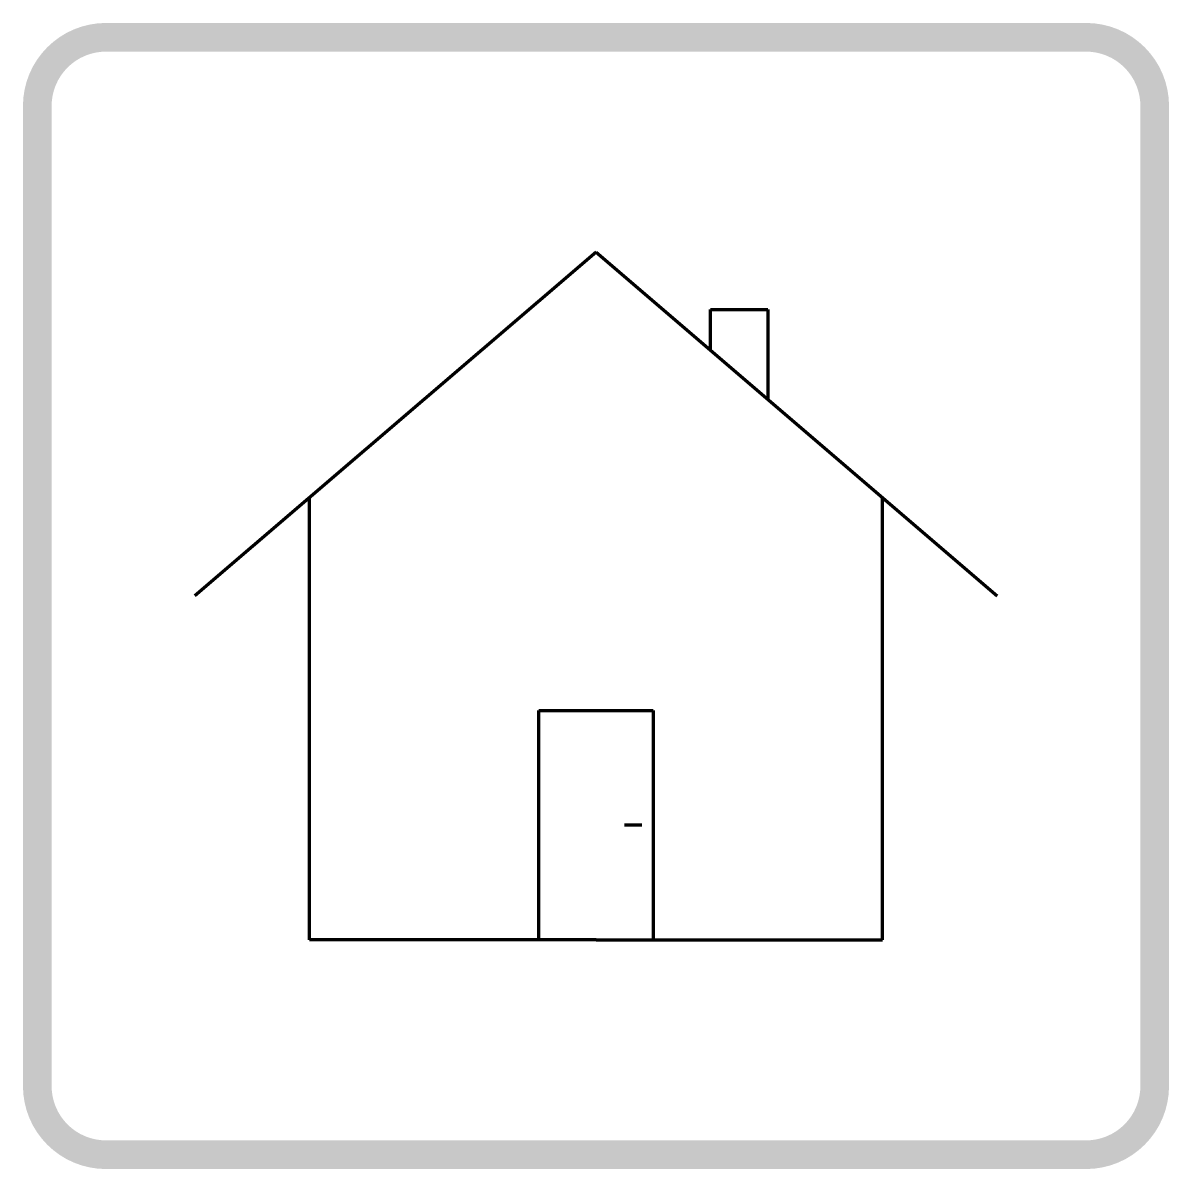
# Model space of a CAD drawing. Header units: millimetres. Extents: x -100 to 100, y -100 to 100.
import ezdxf

# ---------------------------------------------------------------- set-up
doc = ezdxf.new("R2010")
doc.units = ezdxf.units.MM
doc.layers.get('0').update_dxf_attribs({"color": 178, "lineweight": 25, "true_color": 0x000000})

msp = doc.modelspace()

# ---------------------------------------------------------------- hatches: boundary and pattern name
h = msp.add_hatch(color=256)
edge = h.paths.add_edge_path(flags=0)
edge.add_line((100, -85.5), (100, 85.5))
edge.add_arc((85.5, 85.5), 14.5, 0, 90)
edge.add_line((85.5, 100), (-85.5, 100))
edge.add_arc((-85.5, 85.5), 14.5, 90, 180)
edge.add_line((-100, 85.5), (-100, -85.5))
edge.add_arc((-85.5, -85.5), 14.5, 180, 270)
edge.add_line((-85.5, -100), (85.5, -100))
edge.add_arc((85.5, -85.5), 14.5, 270, 360)
edge = h.paths.add_edge_path(flags=0)
edge.add_arc((-85.5, 85.5), 9.5, 90, 180)
edge.add_line((-95, 85.5), (-95, -85.5))
edge.add_arc((-85.5, -85.5), 9.5, 180, 270)
edge.add_line((-85.5, -95), (85.5, -95))
edge.add_arc((85.5, -85.5), 9.5, 270, 360)
edge.add_line((95, -85.5), (95, 85.5))
edge.add_arc((85.5, 85.5), 9.5, 0, 90)
edge.add_line((85.5, 95), (-85.5, 95))

# ---------------------------------------------------------------- linework, layer by layer
at = {"lineweight": 200}
for p, q in [((0, 60), (-70, 0)), ((0, 60), (70, 0)), ((20, 42.86), (20, 50)), ((20, 50), (30, 50)), ((30, 50), (30, 34.29)), ((-50, -60), (-50, 17.14)), ((50, -60), (50, 17.14)), ((-10, -60), (-10, -20)), ((-10, -20), (10, -20)), ((10, -20), (10, -60)), ((8, -40), (5, -40)), ((0, -60), (-50, -60)), ((0, -60), (50, -60))]:
    msp.add_line(p, q, dxfattribs=at)

doc.saveas('drawing.dxf')
